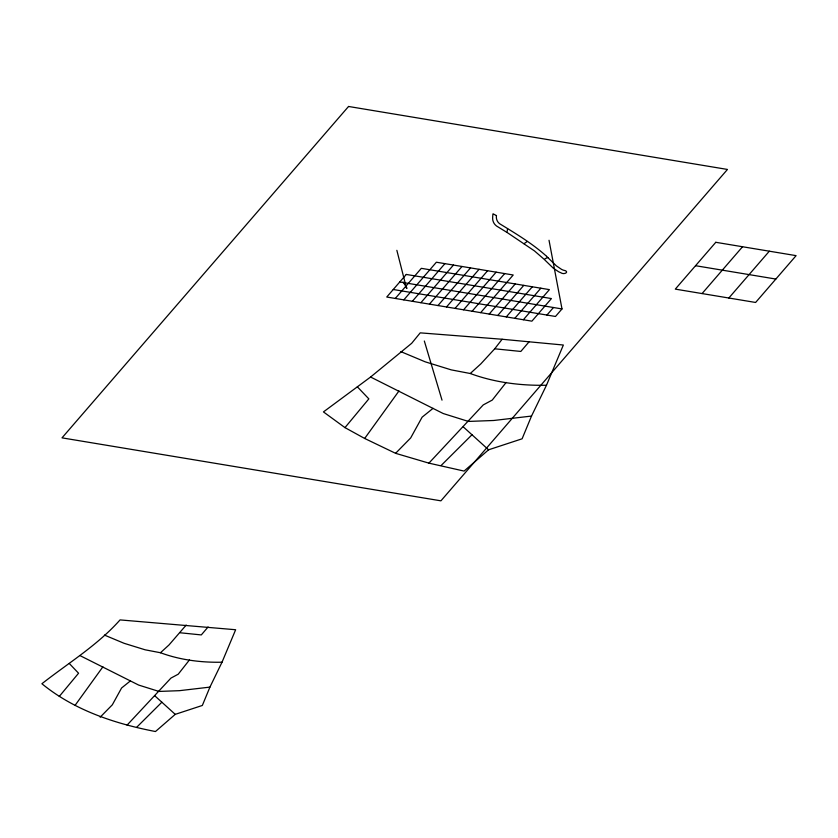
<?xml version="1.0" encoding="UTF-8"?>
<svg xmlns="http://www.w3.org/2000/svg" width="838" height="838" viewBox="0 0 838 838"><rect width="100%" height="100%" fill="white"/><g stroke="black" fill="none" stroke-linecap="round" stroke-linejoin="round"><path stroke-width="1.26" d="M496.452 215.586L493.027 213.795A58.283 32.169 -25.9 0 0 492.702 216.623L492.671 217.094A36.202 19.986 -25.9 0 0 492.87 220.436L493.331 221.85A29.822 16.467 -25.9 0 0 495.248 224.846L496.295 225.81A34.264 18.918 -25.9 0 0 496.641 226.071L507.032 232.461L507.545 228.69M209.929 687.108L202.335 705.46L175.236 714.353L155.47 731.532C114.816 723.655 74.393 710.31 41.9 683.745C68.224 663.078 97.784 645.061 120.044 619.91L235.646 629.736L222.018 662.209L209.929 687.108L179.405 690.68L158.969 691.434L138.626 685.055L79.966 655.588M531.512 416.067L522.105 438.798L488.564 449.807L464.084 471.082L428.909 463.142L395.588 453.316L364.666 438.463L344.973 427.621L323.447 411.908L370.585 377.027L411.678 343.297L420.215 332.854L502.13 339.254L563.356 345.026L546.481 385.239L531.512 416.067L493.718 420.487L468.411 421.43L443.229 413.532L370.585 377.027M102.896 666.828L75.19 705.198M398.972 390.958L364.666 438.463M104.425 635.078L124.087 643.301L145.11 649.796L160.467 652.739L168.972 644.988L186.193 625.075M400.868 351.635L425.212 361.827L451.253 369.872L470.254 373.507L480.803 363.912L494.724 348.797L502.13 339.254M189.451 659.935L178.232 674.192L170.942 678.099L127.072 725.121M506.162 382.421L492.262 400.072L483.233 404.922L428.909 463.142M59.278 696.441L78.563 673.228L69.292 663.487M344.973 427.621L368.846 398.878L357.355 386.821M208.096 626.971L201.298 634.921L180.222 632.784M529.239 341.6L520.827 351.447L494.724 348.797M395.285 298.454L421.325 268.338L549.393 289.623L523.362 319.739M403.822 299.868L436.368 262.221L513.212 275L480.666 312.647M412.359 301.292L444.905 263.645M420.896 302.707L453.452 265.059M429.433 304.131L461.989 266.484M437.97 305.545L470.527 267.898M446.507 306.97L479.064 269.323M455.055 308.384L487.601 270.737M463.592 309.809L496.138 272.161M472.129 311.223L504.675 273.576M489.203 314.061L515.244 283.946M497.741 315.486L523.781 285.36M506.278 316.9L532.319 286.785M514.815 318.325L540.856 288.199M546.942 315.046L553.457 307.515M549.026 240.276L561.994 308.939L555.479 316.471L393.252 289.508M702.076 293.562L742.562 246.739M728.84 298.014L769.326 251.191M100.162 717.192L112.334 704.8L121.583 687.998L130.424 680.875M395.588 453.316L410.662 437.97L422.122 417.167L433.057 408.347M136.919 727.049L161.86 702.213M441.102 465.53L471.983 434.765M524.043 243.711L527.207 241.48M507.273 232.597L534.508 250.939L544.113 259.277L547.717 257.455M546.481 385.239C520.817 385.784 494.472 382.474 470.254 373.507M222.018 662.209C201.288 662.659 180.023 659.977 160.467 652.739M695.55 265.709L775.852 279.054M399.768 281.977L561.994 308.939M463.267 426.856L488.564 449.807M154.821 695.823L175.236 714.353M546.125 255.883C532.088 243.376 515.841 233.613 499.825 223.851A30.702 16.949 -25.9 0 1 499.511 223.61L498.61 222.782A25.842 14.256 -25.9 0 1 496.955 220.195L496.567 218.948A27.392 15.115 -25.9 0 1 496.452 215.576M546.491 256.239L547.843 257.58M547.926 257.664L556.38 265.866L561.575 269.386A49.641 27.403 -25.9 0 0 563.335 270.161C570.406 271.24 564.487 275.524 560.549 272.601A53.569 29.56 -25.9 0 1 558.642 271.763L553.248 268.129L544.564 259.717M403.109 282.008L407.017 288.157M424.332 341.014L442.014 400.145M396.856 250.332L406.577 288.523M348.545 106.468L62.012 437.855L440.924 500.831L727.457 169.444L348.545 106.468M406.273 274.445L386.747 297.029L531.9 321.164L551.425 298.569L406.273 274.445M715.788 242.297L675.302 289.12L755.614 302.466L796.1 255.642L715.788 242.297"/></g></svg>
